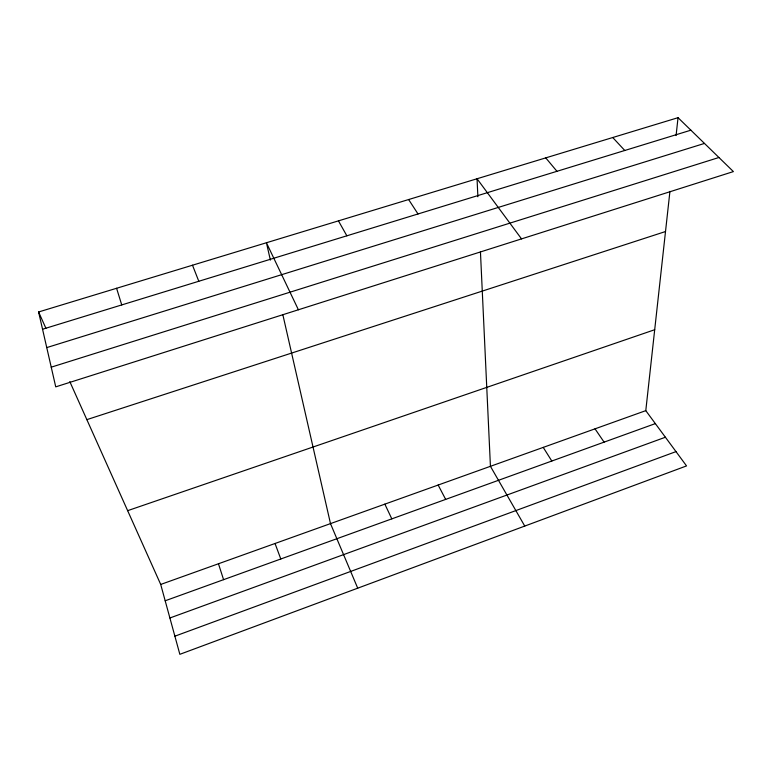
<?xml version="1.0" encoding="UTF-8"?>
<svg xmlns="http://www.w3.org/2000/svg" width="772" height="772" viewBox="0 0 772 772"><rect width="100%" height="100%" fill="white"/><g stroke="black" fill="none" stroke-linecap="round" stroke-linejoin="round"><path stroke-width="1.16" d="M69.808 381.6L160.711 584.452L179.847 654.318L686.54 465.912L645.788 410.646L669.932 191.379M676.079 135.544L678.038 117.682L38.6 311.975L55.738 386.859L733.4 171.587L678.038 117.682M174.877 636.186L676.002 451.61M169.898 617.986L665.396 437.232M165.179 600.78L655.351 423.606M160.711 584.452L645.788 410.646M127.641 510.668L654.704 329.721M86.85 419.64L665.512 231.532M51.232 367.173L718.925 157.498M46.754 347.593L704.479 143.428M42.556 329.239L690.882 130.188M612.736 137.522L624.78 150.482M545.756 157.874L556.959 171.307M521.534 238.886L477.048 178.757L477.887 196.763M595.019 428.836L604.09 442.134M408.629 199.543L418.009 213.969M543.237 447.393L551.806 461.029M524.748 526.07L490.432 466.307L480.445 251.855M338.445 220.869L346.86 235.817M438.158 485.038L445.666 499.397M298.397 309.775L266.427 242.746L270.383 260.116M384.852 504.135L391.809 518.861M38.6 311.975L45.915 328.293M357.716 588.177L330.493 523.619L282.822 314.619M192.498 265.211L198.8 281.269M275.035 543.488L280.796 558.986M218.457 563.763L223.581 579.666M116.582 288.274L121.744 304.93"/></g></svg>
